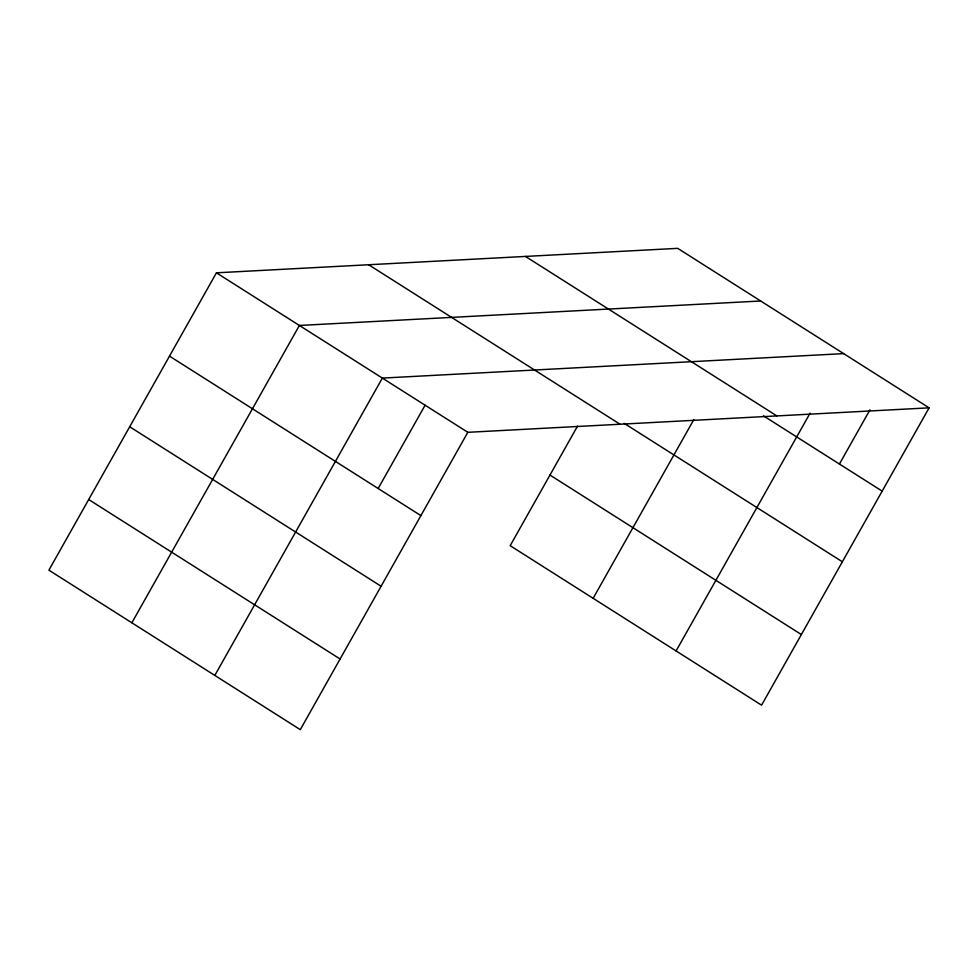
<?xml version="1.0" encoding="UTF-8"?>
<svg xmlns="http://www.w3.org/2000/svg" width="978" height="978" viewBox="0 0 978 978"><rect width="100%" height="100%" fill="white"/><g stroke="black" fill="none" stroke-linecap="round" stroke-linejoin="round"><path stroke-width="1.47" d="M929.1 407.838L677.705 248.351L216.431 272.825L48.9 570.162L300.295 729.649L467.826 432.313L929.1 407.838L761.569 705.175L510.174 545.687L577.546 426.102M131.859 622.79L299.39 325.466L760.664 300.992M214.818 675.419L382.361 378.095L843.623 353.62M378.156 488.499L425.1 405.21M593.133 598.316L693.83 419.599M676.091 650.945L810.102 413.119M839.43 464.024L869.968 409.819M525.479 256.432L776.887 415.919M763.5 415.87L882.168 491.139M624.147 423.34L842.364 561.775M368.657 264.757L620.052 424.244M549.966 475.051L801.361 634.539M216.431 272.825L467.826 432.313M169.5 356.126L420.895 515.614M129.695 426.763L381.102 586.25M88.692 499.526L340.099 659.013"/></g></svg>
